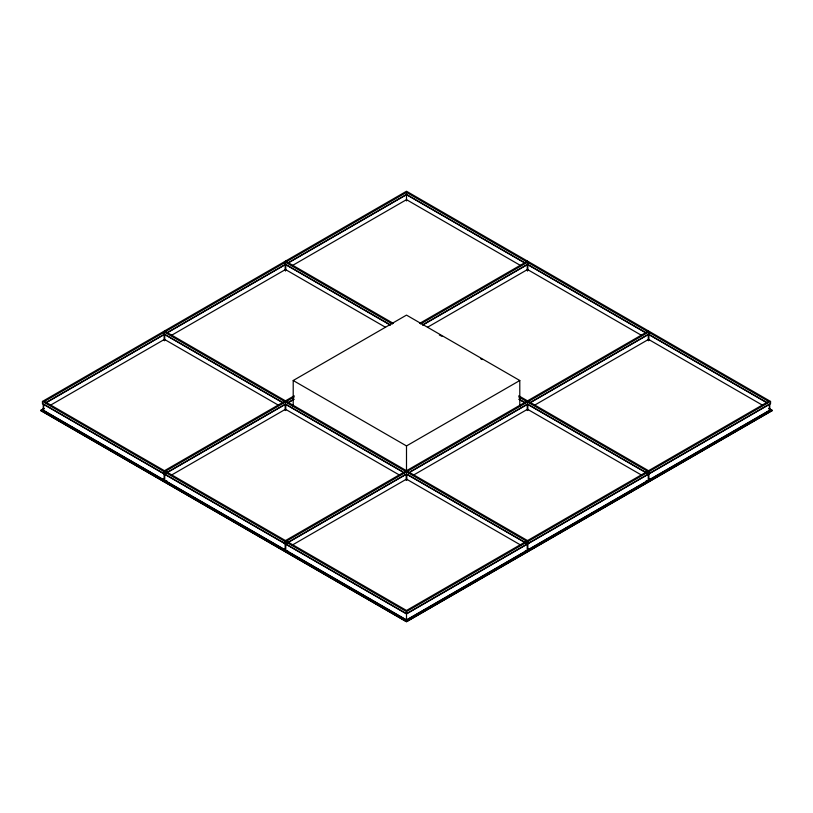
<?xml version="1.0" encoding="UTF-8"?>
<svg xmlns="http://www.w3.org/2000/svg" width="813" height="813" viewBox="0 0 813 813"><rect width="100%" height="100%" fill="white"/><g stroke="black" fill="none" stroke-linecap="round" stroke-linejoin="round"><path stroke-width="1.22" d="M42.449 401.429L406.5 191.248L770.551 401.429L770.551 403.736L406.5 613.917L42.449 403.736L42.449 401.429L406.5 611.61L770.551 401.429M165.466 331.562L285.485 262.264L285.485 270.8M286.481 261.684L406.5 192.396L526.519 261.684M46.524 402.303L164.46 334.214L282.182 402.181M167.539 332.436L285.485 264.337L390.321 324.865M288.554 262.569L406.5 194.47L524.446 262.569M45.538 403.106L164.46 334.438M166.553 333.239L285.485 264.571M287.883 263.188L406.5 194.703L525.117 263.188M769.068 408.522L772.35 410.535L406.5 621.752L40.65 410.535L43.932 408.522M40.65 410.535L43.932 408.634M50.142 405.402L164.46 339.397L278.788 405.402M171.157 335.535L285.485 269.53L385.514 327.283M292.172 265.668L406.5 199.663L520.828 265.668M293.208 406.378L293.208 380.514L406.5 315.109L519.792 380.514L519.792 406.378M294.215 395.809L163.464 471.296L163.464 473.603M419.589 323.422L527.515 261.115M294.276 396.927L164.46 471.875L164.46 480.402M420.595 324.001L528.521 261.684M167.539 472.17L285.282 404.193L285.282 410.423M287.68 402.811L293.168 399.64M422.679 324.865L527.515 264.337L645.461 332.436M164.46 474.182L285.678 404.193L285.678 410.423M287.67 403.045L294.276 399.234M422.77 325.048L528.521 263.991M163.86 479.02L161.665 480.29M171.157 475.27L285.485 409.264L399.803 475.27M427.486 327.283L527.515 269.53L641.843 335.535M166.655 480.635L164.46 482.018L166.655 480.757M293.208 380.514L406.5 445.931L519.792 380.514M648.54 330.982L284.479 541.163L284.479 543.47M649.536 331.562L285.485 541.743L285.485 550.269M288.554 542.037L405.413 474.579M410.667 471.54L526.428 404.711M530.818 402.181L648.54 334.214L766.476 402.303M285.485 544.049L406.703 474.06L406.703 480.29M408.593 472.973L527.515 404.305M529.609 403.106L649.536 333.869M284.875 548.897L282.69 550.269L284.875 549.009M292.172 545.137L406.5 479.131L520.828 545.137M413.197 475.27L527.515 409.264L641.843 475.27M534.212 405.402L648.54 339.397L762.858 405.402M287.67 550.503L285.485 551.773M526.519 541.163L406.5 610.461L286.481 541.163M527.515 540.584L647.534 471.296M648.54 470.717L768.559 401.429L648.54 332.131L648.54 340.667M527.515 543.816L648.337 474.06L648.337 480.29L527.515 550.045M648.54 473.949L769.352 404.193L769.352 410.423L648.54 480.178M43.241 404.193L43.241 410.423L406.5 620.146L769.759 410.423L769.759 404.193M40.65 410.423L406.5 621.64L772.35 410.423M647.534 331.562L527.515 262.264L527.515 270.8M527.515 264.571L646.447 333.239M648.54 334.438L767.462 403.106M769.068 408.634L772.35 410.535M285.485 261.115L393.411 323.422M518.785 395.809L649.536 471.296L649.536 473.603M284.479 261.684L392.405 324.001M518.724 396.927L648.54 471.875L648.54 480.402M519.832 399.64L525.32 402.811M645.461 472.17L527.718 404.193L527.718 410.423M284.479 263.991L390.23 325.048M518.724 399.234L525.33 403.045M648.54 474.182L527.322 404.193L527.322 410.423M649.14 479.02L651.335 480.29M646.345 480.635L648.54 482.018L646.345 480.757M164.46 330.982L528.521 541.163L528.521 543.47M163.464 331.562L527.515 541.743L527.515 550.269M286.572 404.711L402.333 471.54M407.587 474.579L524.446 542.037M163.464 333.869L283.391 403.106M285.485 404.305L404.407 472.973M527.515 544.049L406.297 474.06L406.297 480.29M528.125 548.897L530.31 550.269L528.125 549.009M525.33 550.503L527.515 551.773M164.46 470.717L44.441 401.429L164.46 332.131L164.46 340.667M165.466 471.296L285.485 540.584M164.46 473.949L43.648 404.193L43.648 410.423L164.46 480.178M285.485 543.816L164.663 474.06L164.663 480.29L285.485 550.045M648.733 334.326L648.733 340.556M648.733 474.06L648.733 480.29M648.337 334.326L648.337 340.556M527.718 264.459L527.718 270.678M527.718 543.927L527.718 550.157M527.515 402.008L527.515 410.535M527.322 264.459L527.322 270.678M406.5 192.396L406.5 200.933M406.5 445.931L406.5 470.554M406.5 471.875L406.5 480.402M406.5 611.61L406.5 620.146M285.678 264.459L285.678 270.678M285.485 402.008L285.485 410.535M285.282 264.459L285.282 270.678M285.282 543.927L285.282 550.157M164.663 334.326L164.663 340.556M164.267 334.326L164.267 340.556M164.267 474.06L164.267 480.29M480.493 358.604A47.703 27.54 60 0 1 482.241 359.559M439.345 335.007A47.703 27.54 60 0 1 441.957 336.318M527.322 543.927L406.5 613.683L285.678 543.927L285.678 550.157L406.5 619.913L527.322 550.157L527.322 543.927"/></g></svg>
